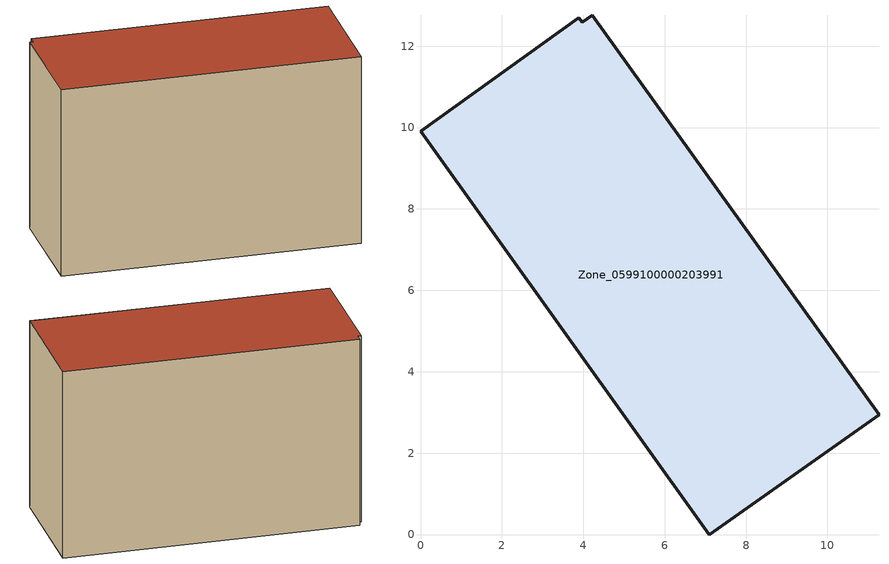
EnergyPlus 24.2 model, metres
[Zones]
Zone_0599100000203991
 floor ground (C_G): 7.1,0 0,9.91 3.89,12.69 3.98,12.58 4.22,12.76 11.27,2.94 z0
 wall outside (C_F): 7.1,0 11.27,2.94 4.22,12.76 3.98,12.58 3.89,12.69 0,9.91 7.1,0 z0:7.99
 roof outside (C_R): 0,9.91 7.1,0 11.27,2.94 4.22,12.76 3.98,12.58 3.89,12.69 z7.99
[BUILDING]
Pand.0599100000203991: North Axis=0; Terrain=City; Loads Convergence Tolerance Value=0.04; Temperature Convergence Tolerance Value=0.4; Solar Distribution=FullExterior; Maximum Number of Warmup Days=25; Minimum Number of Warmup Days=1
[Site:Location]
Rotterdam.The.Hague.AP_ZH_NLD Design_Conditions: Latitude=51.96; Longitude=4.45; Time Zone=1; Elevation=-4.5
[SITE:GROUNDTEMPERATURE:BUILDINGSURFACE]
18, 18, 18, 18, 18, 18, 18, 18, 18, 18, 18, 18
[MATERIAL] Thermal Absorptance=0.9; Solar Absorptance=0.7; Visible Absorptance=0.7
Name | Roughness | Thickness | Conductivity | Density | Specific Heat
G.TI.1975-1991 | MediumSmooth | 0.15 | 0.288461 | 540 | 1210
F.TI.1975-1991 | Rough | 0.3 | 0.230769 | 1920 | 840
R.TI.1975-1991 | MediumRough | 0.2 | 0.153846 | 1500 | 1000
[CONSTRUCTION]
C_G: G.TI.1975-1991
C_F: F.TI.1975-1991
C_R: R.TI.1975-1991
[ZONE]
Zone_0599100000203991: Type=1; Multiplier=1; Ceiling Height=Autocalculate; Volume=Autocalculate; Floor Area=autocalculate; Part of Total Floor Area=Yes
[ZONEINFILTRATION:DESIGNFLOWRATE]
Infil_Zone_0599100000203991: Zone or ZoneList or Space or SpaceList=Zone_0599100000203991; Schedule=AlwaysOn; Design Flow Rate Calculation Method=Flow/Area; Flow Rate per Floor Area=0.003; Constant Term Coefficient=1; Temperature Term Coefficient=0; Velocity Term Coefficient=0; Velocity Squared Term Coefficient=0
[HVACTEMPLATE:ZONE:IDEALLOADSAIRSYSTEM]
Zone_0599100000203991: Maximum Heating Supply Air Temperature=50; Minimum Cooling Supply Air Temperature=13; Maximum Heating Supply Air Humidity Ratio=0.0156; Minimum Cooling Supply Air Humidity Ratio=0.0077; Heating Limit=NoLimit; Cooling Limit=NoLimit; Dehumidification Control Type=ConstantSensibleHeatRatio; Cooling Sensible Heat Ratio=0.7; Dehumidification Setpoint=60; Humidification Control Type=None; Humidification Setpoint=30; Outdoor Air Method=None; Outdoor Air Flow Rate per Person=0.00944; Outdoor Air Flow Rate per Zone Floor Area=0; Outdoor Air Flow Rate per Zone=0; Demand Controlled Ventilation Type=None; Outdoor Air Economizer Type=NoEconomizer; Heat Recovery Type=None; Sensible Heat Recovery Effectiveness=0.7; Latent Heat Recovery Effectiveness=0.65
[ZONECONTROL:THERMOSTAT]
ThermostatControl_Zone_0599100000203991: Zone or ZoneList=Zone_0599100000203991; Control Type Schedule=DualSetpointControlType; Control 1=Thermostat_Zone_0599100000203991; Temperature Difference Between Cutout And Setpoint=0
[THERMOSTATSETPOINT:DUALSETPOINT]
Thermostat_Zone_0599100000203991: Heating Setpoint Temperature Schedule=HeatingSetpoint_Zone_0599100000203991; Cooling Setpoint Temperature Schedule=CoolingSetpoint_Zone_0599100000203991
[SCHEDULE:COMPACT]
HeatingSetpoint_Zone_0599100000203991: Through: 12/31, For: AllDays, Until: 24:00, 21
CoolingSetpoint_Zone_0599100000203991: Through: 12/31, For: AllDays, Until: 24:00, 24
DualSetpointControlType: Through: 12/31, For: AllDays, Until: 24:00, 4
AlwaysOn: Through: 12/31, For: AllDays, Until: 24:00, 1
